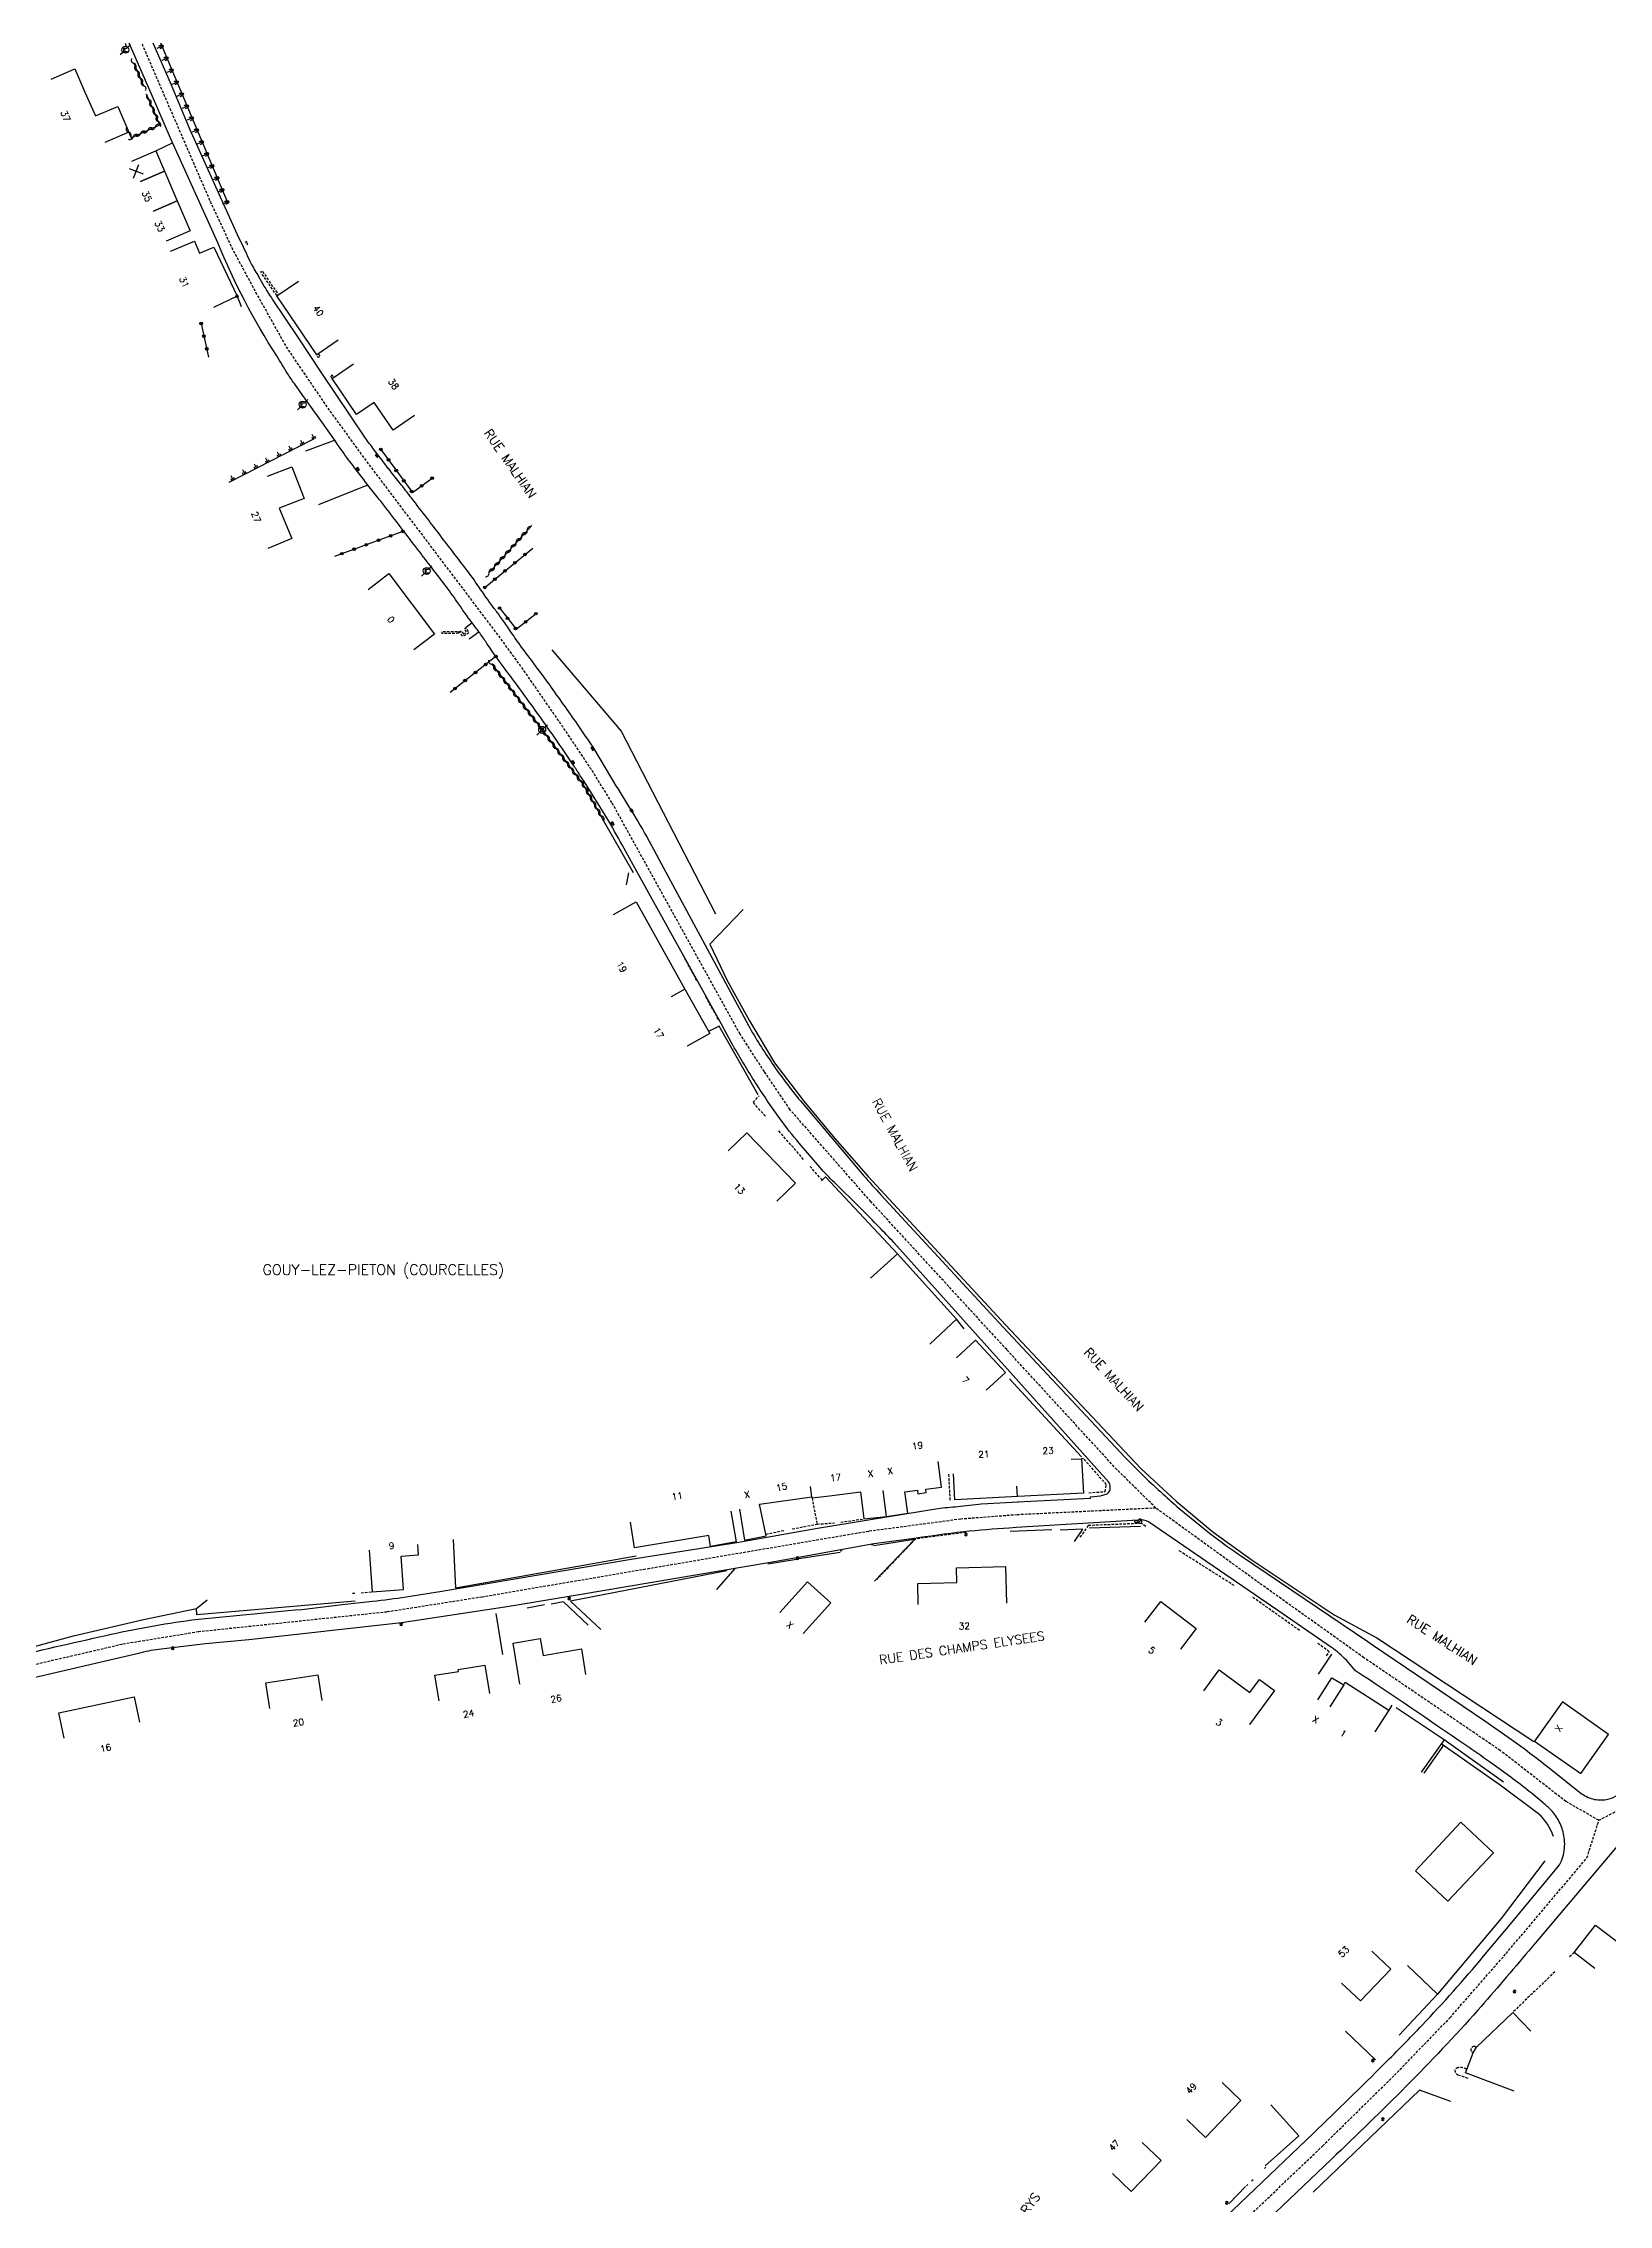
# Model space of a CAD drawing. Header units: millimetres. Extents: x 147000 to 148000, y 130999 to 132000.
# Drawn here: x 147395.8 to 147696.8, y 131584.4 to 132000 of the extents above; entities that cross this region are included whole.
import ezdxf
from ezdxf.enums import TextEntityAlignment as Align

# ---------------------------------------------------------------- set-up
doc = ezdxf.new("R2010")
doc.units = ezdxf.units.MM
doc.linetypes.add('DASHED', pattern=[0.75, 0.5, -0.25])
doc.layers.get('0').update_dxf_attribs({"linetype": 'CONTINUOUS'})
for name, color, linetype in [('W0001', 6, 'DASHED'), ('W0008', 7, 'CONTINUOUS'), ('W0017', 7, 'CONTINUOUS'), ('W0100', 7, 'CONTINUOUS'), ('W0112', 1, 'DASHED'), ('W0211', 2, 'CONTINUOUS'), ('W0302', 3, 'CONTINUOUS'), ('W0310', 3, 'CONTINUOUS'), ('W0322', 7, 'CONTINUOUS'), ('W0400', 7, 'CONTINUOUS'), ('W0471', 7, 'CONTINUOUS'), ('W0980', 7, 'CONTINUOUS'), ('W0989', 7, 'CONTINUOUS'), ('W0991', 7, 'CONTINUOUS'), ('W1102', 7, 'CONTINUOUS')]:
    doc.layers.add(name, color=color, linetype=linetype)
doc.styles.get("Standard").update_dxf_attribs({"font": 'romans.shx', "width": 0.85})

# ---------------------------------------------------------------- blocks, each defined once
blk = doc.blocks.new('T471')
for p, q in [((-0.333334, 0.333334), (-0.333334, -0.333334)), ((-0.333334, 0.333334), (0.333334, 0.333334)), ((-0.333334, 0), (0, 0)), ((0.500001, 0.500001), (1.000002, 1.000002)), ((-0.500001, -0.500001), (-1.000002, -1.000002)), ((-0.333334, -0.333334), (0.333334, -0.333334))]:
    blk.add_line(p, q)
blk.add_ellipse((0, 0), major_axis=(0.471405, 0.471405), ratio=1, start_param=5.4977871438, end_param=11.780972451)
blk = doc.blocks.new('t310o')
at = {"color": 0, "linetype": 'Continuous'}
for centre, start, end in [((-0.5, 0.38), 216.8699, 323.1304), ((0.5, -0.37), 36.8699, 143.1303)]:
    blk.add_arc(centre, 0.625, start, end, dxfattribs=at)
blk = doc.blocks.new('t211o')
at = {"color": 0, "linetype": 'Continuous'}
for p, q in [((-0.29, 0.5), (-0.29, 0)), ((0, 1), (0, 0)), ((0.29, 0.5), (0.29, 0))]:
    blk.add_line(p, q, dxfattribs=at)
blk = doc.blocks.new('t322o')
at = {"color": 0, "linetype": 'Continuous'}
for radius in [0.25, 0.15]:
    blk.add_circle((0, 0), radius, dxfattribs=at)
blk = doc.blocks.new('t991o')
at = {"color": 0, "linetype": 'Continuous'}
for p, q in [((-1, 1), (1, -1)), ((-1, -1), (1, 1))]:
    blk.add_line(p, q, dxfattribs=at)
blk = doc.blocks.new('T400')
for p, q in [((-0.15, 0.3), (0.15, 0.3)), ((-0.15, -0.25), (-0.15, 0.3)), ((-0.15, 0.15), (0.15, 0.15)), ((-0.15, 0), (0.15, 0)), ((0.15, 0.3), (0.15, -0.25)), ((-0.15, -0.15), (0.15, -0.15)), ((-0.15, -0.25), (-0.15, -0.3)), ((-0.15, -0.3), (0.15, -0.3)), ((0.15, -0.3), (0.15, -0.25))]:
    blk.add_line(p, q)

msp = doc.modelspace()

# ---------------------------------------------------------------- linework, layer by layer
at = {"layer": 'W0001', "flags": 128}
msp.add_lwpolyline([(147505.11, 131853.99), (147501.02, 131860.57), (147495.63, 131868.62), (147488.08, 131879.54), (147483.4, 131885.98), (147457.57, 131920.13), (147450.51, 131929.86), (147442.52, 131941.61), (147436.72, 131951.97), (147432.1, 131960.57), (147427.7, 131970.02), (147414.83, 131999.74), (147414.72, 132000)], dxfattribs=at)
at = {"layer": 'W0001'}
for points in [[(147605.96, 131561.08), (147606.02, 131561.15), (147620.32, 131575.21), (147641.75, 131595.67), (147655.59, 131609.28), (147666.26, 131620.35), (147677.05, 131632.68), (147692.6, 131651.08), (147694.89, 131658.3), (147688.56, 131661.91), (147675.97, 131671.69), (147649.71, 131689.56), (147629.66, 131703.87), (147609.71, 131718.34), (147602.21, 131725.73), (147581.02, 131748.81), (147554.89, 131777.28), (147539.37, 131794.94), (147534.42, 131802.26), (147529.75, 131809.46), (147505.11, 131853.99), (147505.11, 131853.99)], [(147694.89, 131658.3), (147701.52, 131661.78), (147711.45, 131673.45), (147718.52, 131679.4), (147722.72, 131682.1), (147726.67, 131685.7), (147735.3, 131695.38), (147749.69, 131713.52), (147754.19, 131719.2), (147762.08, 131727.07), (147773.71, 131745.09), (147773.71, 131745.09)], [(147609.71, 131718.34), (147583.07, 131717.04), (147572.17, 131716.21), (147554.52, 131713.86), (147480.16, 131701.23), (147461.85, 131698.35), (147425.63, 131694.53), (147410.94, 131692.13), (147333, 131673.98), (147321.73, 131671.85), (147319.17, 131676.85), (147312.09, 131683.7), (147301.27, 131696.85), (147301.27, 131696.85)]]:
    msp.add_lwpolyline(points, dxfattribs=at)
at = {"layer": 'W0008', "flags": 128}
for points in [[(147504.14, 131851.06), (147500.35, 131857.15, 0.00057), (147498.59, 131859.83, 0.000834), (147497.39, 131861.66, 0.006137), (147494.31, 131866.18, 0.003668), (147489.02, 131873.64, 0.006562), (147485.64, 131878.21, -0.007753), (147482.79, 131882.08, -0.009376), (147480.84, 131884.94, 0.013953), (147479.51, 131886.84, 0.004509), (147478.95, 131887.59, -0.003553), (147478.24, 131888.53, -0.011382), (147475.31, 131892.64, 0.014382), (147472.97, 131895.88, 0.000123), (147470.52, 131899.08, 0.00006), (147465.53, 131905.59, 0.000014), (147462.55, 131909.48, 0.00006), (147461.84, 131910.41, 0.006743), (147460.24, 131912.44, -0.005265), (147458.18, 131915.03, -0.002547), (147458.08, 131915.17, -0.000096), (147455.29, 131918.84, -0.005141), (147452.99, 131921.92, -0.017602), (147452.37, 131922.85), (147451.85, 131923.68), (147448.17, 131928.79, 0.003359), (147447.28, 131930.01, -0.004687), (147446.64, 131930.89, -0.000243), (147445.84, 131932.02, -0.000108), (147444.04, 131934.55, -0.012785), (147442.73, 131936.49, -0.00753), (147440.65, 131939.88, -0.046633), (147429.37, 131961.52), (147420.21, 131981.77), (147416.55, 131990.23), (147412.3, 132000)], [(147506.09, 131856.91), (147501.62, 131864.45, 0.006137), (147498.47, 131869.08, 0.003668), (147493.14, 131876.61, 0.006562), (147489.68, 131881.28, -0.007753), (147486.92, 131885.02, -0.009376), (147485.08, 131887.72, 0.013953), (147483.58, 131889.86, 0.004509), (147482.97, 131890.67, -0.003553), (147482.3, 131891.56, -0.011382), (147479.51, 131895.48, 0.014382), (147477, 131898.96, 0.000123), (147474.55, 131902.16, 0.00006), (147469.56, 131908.68, 0.000014), (147466.57, 131912.57, 0.00006), (147465.86, 131913.49, 0.006743), (147464.18, 131915.63, -0.005265), (147462.19, 131918.14, -0.002547), (147462.11, 131918.24, -0.000096), (147459.33, 131921.9, -0.003677), (147457.72, 131924.05), (147449.2, 131936.72), (147444.83, 131943.37), (147439.86, 131950.76, -0.008767), (147439.16, 131951.85, -0.006647), (147438.27, 131953.31, -0.000884), (147437.24, 131955.08, -0.000635), (147435.81, 131957.54, -0.01978), (147435.54, 131958.05, -0.002874), (147433.84, 131961.68), (147433.14, 131963.17), (147423.96, 131983.47), (147420.43, 131991.91), (147416.92, 132000)]]:
    msp.add_lwpolyline(points, format="xyb", dxfattribs=at)
at = {"layer": 'W0008'}
for points in [[(147506.09, 131856.91), (147508.37, 131853.15, -0.0124), (147511.81, 131847.41), (147515.92, 131839.8), (147531.36, 131811.14, 0.0271), (147535.95, 131803.81, 0.0253), (147541.37, 131796.61), (147553.51, 131782.3, 0.0106), (147556.88, 131778.52), (147580.35, 131753.14), (147603.83, 131728.05, 0.019), (147611.11, 131721.02, 0.0152), (147614.15, 131718.34), (147620.29, 131713.35, 0.0216), (147626.17, 131709.12), (147650.49, 131692.65), (147651.34, 131692.06), (147672.95, 131677.44, -0.0075), (147678.12, 131673.82, -0.0118), (147685.08, 131668.58), (147691.41, 131663.55, 0.1048), (147693.74, 131662.4, 0.1077), (147696.37, 131662.3, 0.1715), (147699.74, 131664.24)], [(147583.12, 131719.52), (147597.14, 131720.25), (147597.15, 131720.53), (147599.03, 131720.67), (147600.32, 131721.07, 0.3075), (147600.94, 131722.38, 0.186), (147600.6, 131723.41), (147581.69, 131744.48), (147559.32, 131769.38, 0.0084), (147556.52, 131772.34, 0.0081), (147552.91, 131776.03), (147547.89, 131780.93, -0.0222), (147545.06, 131783.91), (147541.14, 131788.48, -0.0198), (147537.38, 131793.26, -0.0159), (147532.45, 131800.56, -0.015), (147528.13, 131807.78), (147526.15, 131811.4), (147509.89, 131840.74), (147507.09, 131845.84, 0.0033), (147504.14, 131851.06), (147504.14, 131851.06)], [(147779.96, 131711.98), (147771.93, 131718.57, 0.118), (147765.92, 131721.31, 0.0952), (147760.78, 131721.51, 0.072), (147757.98, 131720.64, 0.1124), (147755.75, 131718.91), (147746.76, 131707.54, -0.0046), (147734.69, 131692.59, -0.0397), (147726.53, 131683.68, -0.0266), (147719.95, 131678.65), (147714.79, 131672.75), (147682.68, 131634.73), (147681.39, 131633.2, -0.0054), (147671.61, 131621.79, -0.0143), (147657.86, 131607.19, -0.0068), (147643.49, 131593.17), (147623.17, 131573.79, 0.0194), (147607.38, 131557.68, 0.000188), (147607.29, 131557.58, -0.002)], [(147302.38, 131697.83, 0.036), (147313.22, 131684.67, 0.0333), (147317.36, 131680.98, 0.0559), (147322.05, 131678.11, 0.0548), (147326.51, 131676.63, 0.0544), (147331.17, 131676.15, 0.057), (147338.16, 131677.13, 0.0004), (147345.04, 131678.92), (147388.2, 131689.29, -0.0056), (147407.82, 131693.85, -0.0215), (147424.3, 131696.83, -0.0026), (147445.5, 131698.86), (147453.22, 131699.77), (147459.08, 131700.41, 0.0146), (147471.99, 131702.31), (147508.84, 131708.52), (147529.16, 131711.73), (147544.61, 131714.46), (147567.76, 131718.25, -0.0154), (147571.6, 131718.63, -0.012), (147576.14, 131719.13), (147583.3, 131719.51), (147583.3, 131719.51)], [(147617.48, 131576.62), (147640.01, 131598.17, 0.0055), (147653.68, 131611.53, 0.0065), (147660.91, 131618.91, 0.0158), (147672.71, 131632.16), (147677.82, 131638.26), (147686.83, 131649.1, 0.1259), (147688.16, 131652.04, 0.0909), (147688.17, 131655.38, 0.0733), (147687.28, 131658.03, 0.0728), (147685.71, 131660.27, 0.0288), (147684.2, 131661.65, 0.0071), (147681.09, 131664.18, 0.0132), (147673.83, 131669.56, 0.0028), (147669.37, 131672.67, 0.0037), (147648.09, 131687.06), (147646.33, 131689.06, 0.0611), (147643.45, 131691.51), (147633.16, 131698.62), (147608.31, 131715.67, 0.1624), (147606.29, 131716.04), (147582.84, 131714.57), (147581.51, 131714.47, 0.0094), (147572.75, 131713.79, 0.0054), (147562.75, 131712.42), (147555.45, 131711.46), (147540.97, 131708.83), (147535.19, 131707.8), (147499.18, 131701.73), (147485.32, 131699.44), (147464.62, 131696.29), (147435.29, 131693.01), (147426.96, 131692.23), (147417.94, 131691.15, 0.0277), (147414.06, 131690.4), (147393.7, 131685.63)]]:
    msp.add_lwpolyline(points, format="xyb", dxfattribs=at)
at = {"layer": 'W0017', "flags": 128}
for points in [[(147417.39, 131979.31), (147420.61, 131980.82)], [(147451.85, 131923.68), (147450.87, 131923.32), (147446.18, 131921.59)], [(147458.18, 131915.03), (147457.12, 131914.62), (147448.66, 131911.23)], [(147478.24, 131888.53), (147477.05, 131887.64)], [(147477.66, 131885.48), (147479.51, 131886.84)]]:
    msp.add_lwpolyline(points, dxfattribs=at)
at = {"layer": 'W0100', "flags": 128}
for points in [[(147397.26, 131993.07), (147401.84, 131995.07), (147403.78, 131990.62), (147405.78, 131986.04), (147410.08, 131987.86), (147412.19, 131982.88), (147407.59, 131980.93)], [(147412.79, 131977.35), (147417.39, 131979.31), (147419.06, 131975.4), (147414.46, 131973.43), (147419.06, 131975.4), (147421.52, 131969.67), (147423.99, 131963.91), (147419.4, 131961.94)], [(147420.23, 131959.99), (147424.83, 131961.96), (147425.81, 131959.66), (147428.54, 131960.77), (147433.02, 131951.34), (147428.5, 131949.19)], [(147452.49, 131942.88), (147448.35, 131940.08), (147440.67, 131951.44), (147444.81, 131954.24)], [(147467.16, 131928.4), (147463.04, 131925.57), (147459.38, 131930.9), (147456.01, 131928.64), (147451.3, 131935.55), (147455.43, 131938.37)], [(147438.91, 131916.78), (147443.57, 131918.58), (147445.93, 131912.46), (147441.1, 131910.58), (147443.55, 131904.77), (147438.95, 131902.82)], [(147458.22, 131894.99), (147462.21, 131898.01), (147471.01, 131886.39), (147467.03, 131883.37)]]:
    msp.add_lwpolyline(points, dxfattribs=at)
msp.add_lwpolyline([(147416.93, 131967.7), (147421.52, 131969.67)], close=True, dxfattribs=at)
at = {"layer": 'W0112', "flags": 128}
for points in [[(147434.84, 131961.89), (147434.66, 131961.8), (147434.94, 131961.27), (147435.11, 131961.36)], [(147476.57, 131886.38), (147477.15, 131886.75), (147476.74, 131887.46), (147477.05, 131887.64), (147477.62, 131886.63), (147476.45, 131885.89), (147475.87, 131886.83), (147475.38, 131886.82), (147472.38, 131886.8), (147472.39, 131886.57), (147475.39, 131886.6), (147475.87, 131886.6), (147475.87, 131886.83), (147476.17, 131887.01)]]:
    msp.add_lwpolyline(points, close=True, dxfattribs=at)
for points in [[(147440.67, 131951.44), (147437.57, 131956.04), (147437.86, 131956.24), (147440.96, 131951.64)], [(147448.65, 131940.28), (147448.98, 131939.79), (147448.69, 131939.59), (147448.35, 131940.08)], [(147451.3, 131935.55), (147450.99, 131936.03), (147451.29, 131936.22), (147451.6, 131935.74)]]:
    msp.add_lwpolyline(points, dxfattribs=at)
at = {"layer": 'W0112'}
for points in [[(147521.45, 131819.74), (147519.12, 131824.03), (147519.12, 131824.03)], [(147525.62, 131812.26), (147523.05, 131816.83), (147523.05, 131816.83)], [(147534.61, 131793.68), (147532.25, 131796.37), (147533.43, 131797.61), (147533.43, 131797.61)], [(147541.97, 131785.39), (147537.07, 131790.99), (147537.07, 131790.99)], [(147545.52, 131781.42), (147543.16, 131784.09), (147543.16, 131784.09)], [(147570.17, 131719.86), (147569.9, 131724.86), (147569.9, 131724.86)], [(147596.79, 131721.29), (147599.94, 131721.5), (147600.2, 131722.86), (147595.79, 131727.86), (147595.4, 131727.83), (147595.4, 131727.83)], [(147543.59, 131720.3), (147544.55, 131715.24), (147544.55, 131715.24)], [(147549.11, 131715.63), (147553.58, 131716.26), (147553.58, 131716.26)], [(147534.72, 131713.31), (147538.23, 131714.07), (147538.23, 131714.07)], [(147539.79, 131714.33), (147544.55, 131715.24), (147547.91, 131715.49), (147547.91, 131715.49)], [(147573.22, 131713.65), (147563.47, 131712.39), (147556.07, 131704.63), (147556.07, 131704.63)], [(147607.75, 131714.79), (147606.93, 131715.39), (147596.69, 131714.97), (147595.06, 131712.66), (147595.06, 131712.66)], [(147549.39, 131710.1), (147549, 131710.03), (147549, 131710.03)], [(147555.41, 131711.27), (147555.02, 131711.2), (147555.02, 131711.2)], [(147624.76, 131703.42), (147613.97, 131710.25), (147613.97, 131710.25)], [(147455.23, 131701.98), (147455.68, 131701.98), (147455.68, 131701.98)], [(147456.87, 131702.03), (147459.02, 131702.25), (147459.02, 131702.25)], [(147637.33, 131694.81), (147628.22, 131701.26), (147628.22, 131701.26)], [(147642.53, 131689.94), (147643.06, 131690.72), (147640.71, 131692.4), (147640.71, 131692.4)], [(147690.17, 131632.87), (147689.21, 131632.01), (147689.21, 131632.01)], [(147690.18, 131632.9), (147689.23, 131632.02), (147689.23, 131632.02)], [(147686.42, 131629.17), (147678.32, 131621.37), (147678.32, 131621.37)], [(147630.58, 131591.35), (147630.87, 131591.6), (147630.87, 131591.6)], [(147627.12, 131588.03), (147627.39, 131588.3), (147627.39, 131588.3)], [(147628.09, 131588.95), (147628.39, 131589.22), (147628.39, 131589.22)]]:
    msp.add_lwpolyline(points, dxfattribs=at)
for points in [[(147671.33, 131614.67, 0.1109), (147670.92, 131614.81, 0.3017), (147670.32, 131614.4, 0.3116), (147670.49, 131613.75), (147670.72, 131613.59), (147670.72, 131613.59)], [(147669.45, 131610.44, 0.1711), (147667.84, 131610.74, 0.2424), (147667.23, 131610.3, 0.3419), (147667.78, 131609.37), (147669.68, 131608.75), (147669.68, 131608.75)]]:
    msp.add_lwpolyline(points, format="xyb", dxfattribs=at)
at = {"layer": 'W0211', "flags": 128}
msp.add_lwpolyline([(147447.87, 131923.95), (147444.81, 131922.39), (147431.46, 131915.56)], dxfattribs=at)
at = {"layer": 'W0302', "flags": 128}
msp.add_lwpolyline([(147493.58, 131883.38), (147506.86, 131867.74), (147525.05, 131832.57)], dxfattribs=at)
at = {"layer": 'W0310', "flags": 128}
for points in [[(147411.49, 132000), (147411.79, 131999.27)], [(147413.15, 131996.14), (147415.05, 131991.8)], [(147412.19, 131982.88), (147412.69, 131981.8), (147418.16, 131984.31), (147415.64, 131990.22)], [(147481.47, 131898.15), (147482.99, 131899.85), (147489.68, 131907.28)], [(147482.01, 131880.6), (147491.69, 131867.97), (147499.62, 131857.37), (147503.32, 131850.85)]]:
    msp.add_lwpolyline(points, dxfattribs=at)
at = {"layer": 'W0310'}
for points in [[(147509.24, 131840.5), (147503.32, 131850.85), (147503.32, 131850.85)], [(147589.73, 131714.14), (147581.66, 131713.81), (147581.66, 131713.81)], [(147594.09, 131711.94), (147595.63, 131714.31), (147591.28, 131714.09), (147591.28, 131714.09)], [(147606.77, 131714.81), (147596.9, 131714.5), (147596.9, 131714.5)], [(147492.16, 131699.71), (147488.82, 131699.11), (147488.82, 131699.11)], [(147500.52, 131695.85), (147495.82, 131700.3), (147493.45, 131699.86), (147493.45, 131699.86)], [(147482.79, 131698.07), (147484.1, 131690.18), (147484.1, 131690.18)], [(147640.96, 131686.39), (147643.51, 131690.26), (147643.51, 131690.26)], [(147665, 131672.78), (147661.21, 131667.35), (147661.21, 131667.35)], [(147684.51, 131650.53), (147676.12, 131639.44), (147663.89, 131624.9), (147663.89, 131624.9)], [(147656.47, 131616.98), (147663.89, 131624.9), (147658.08, 131630.4), (147658.08, 131630.4)], [(147651.94, 131612.26), (147646.14, 131617.76), (147646.14, 131617.76)], [(147630.74, 131591.86), (147637.19, 131597.65), (147631.84, 131603.6), (147631.84, 131603.6)], [(147623.81, 131584.61), (147626.94, 131587.9), (147626.94, 131587.9)]]:
    msp.add_lwpolyline(points, dxfattribs=at)
msp.add_lwpolyline([(147686.15, 131655.2, 0.1278), (147683.3, 131659.53), (147675.91, 131665.04), (147664.54, 131673.01), (147664.54, 131673.01)], format="xyb", dxfattribs=at)
at = {"layer": 'W0322', "flags": 128}
for points in [[(147431.19, 131969.5), (147418.35, 132000)], [(147433.02, 131951.34), (147433.79, 131949.39)], [(147426.13, 131946.12), (147427.55, 131939.61)], [(147460.66, 131921.9), (147466.74, 131913.59), (147470.77, 131916.55)], [(147464.92, 131906.14), (147461.16, 131904.77), (147451.77, 131901.33)], [(147480.65, 131895.37), (147482.12, 131896.57), (147489.87, 131902.9)], [(147483.51, 131891.41), (147486.68, 131887.33), (147490.62, 131890.41)], [(147482.79, 131882.08), (147481.86, 131881.35), (147474, 131875.17)]]:
    msp.add_lwpolyline(points, dxfattribs=at)
at = {"layer": 'W0322'}
for points in [[(147507.93, 131838.15), (147508.34, 131840.5), (147508.34, 131840.5)], [(147530.34, 131833.4), (147523.92, 131826.75), (147527.25, 131819.78), (147531.56, 131812.01), (147536.4, 131803.95), (147542.02, 131796.59), (147547.99, 131789.39), (147554.4, 131782.08), (147580.77, 131753.54), (147606.83, 131725.95), (147613.63, 131719.65), (147620.64, 131713.75), (147628.23, 131708.3), (147643.96, 131697.84), (147652.19, 131693.36), (147682.38, 131673.43), (147682.38, 131673.43)], [(147533.23, 131797.82), (147525.7, 131810.99), (147523.68, 131809.96), (147523.68, 131809.96)], [(147572.83, 131752.82), (147571.35, 131754.64), (147560.04, 131767.25), (147546.17, 131782.02), (147545.43, 131781.24), (147545.43, 131781.24)], [(147560.04, 131767.25), (147554.85, 131762.56), (147554.85, 131762.56)], [(147571.35, 131754.64), (147566.25, 131749.84), (147566.25, 131749.84)], [(147595.41, 131728.2), (147581.55, 131743.21), (147581.55, 131743.21)], [(147474.57, 131712.31), (147475, 131703.02), (147509.78, 131709.13), (147509.78, 131709.13)], [(147555.6, 131704.28), (147563.28, 131712.27), (147555.49, 131711.09), (147555.49, 131711.09)], [(147540.63, 131708.47), (147535.11, 131707.56), (147535.11, 131707.56)], [(147548.98, 131709.82), (147541.02, 131708.56), (147541.02, 131708.56)], [(147527.19, 131706.25), (147497.13, 131700.45), (147502.95, 131694.96), (147502.95, 131694.96)], [(147528.73, 131706.7), (147525.22, 131702.66), (147525.22, 131702.66)], [(147327.75, 131677.85), (147331.61, 131677.31), (147336.92, 131678.26), (147347.32, 131680.42), (147393.13, 131691.45), (147401.56, 131693.76), (147415.05, 131696.92), (147425.23, 131699.04), (147427.3, 131700.68), (147427.3, 131700.68)], [(147455.76, 131700.42), (147425.26, 131697.81), (147425.23, 131699.04), (147425.23, 131699.04)], [(147655.08, 131680.46), (147654.49, 131679.5), (147654.49, 131679.5)], [(147676.52, 131665.63), (147665.15, 131673.77), (147655.89, 131679.93), (147655.89, 131679.93)], [(147665.15, 131673.77), (147660.73, 131667.53), (147660.73, 131667.53)], [(147666.43, 131604.22), (147660.37, 131606.38), (147639.95, 131586.79), (147639.95, 131586.79)]]:
    msp.add_lwpolyline(points, dxfattribs=at)
at = {"layer": 'W0471'}
for p, q in [((147606.23, 131715.42), (147607.03, 131716.22)), ((147572.94, 131713.01), (147573.44, 131713.51)), ((147540.55, 131708.47), (147541.05, 131708.97)), ((147496.66, 131700.71), (147497.16, 131701.21)), ((147464.32, 131695.75), (147464.82, 131696.25)), ((147420.41, 131691.17), (147420.91, 131691.67)), ((147678.44, 131625.12), (147678.94, 131625.62)), ((147651.2, 131611.86), (147651.7, 131612.36)), ((147653.11, 131600.61), (147653.61, 131601.11)), ((147623.1, 131584.49), (147623.6, 131584.99))]:
    msp.add_line(p, q, dxfattribs=at)
for centre, radius in [((147606.63, 131715.82), 0.4), ((147573.19, 131713.26), 0.25), ((147540.8, 131708.72), 0.25), ((147496.91, 131700.96), 0.25), ((147464.57, 131696), 0.25), ((147420.66, 131691.42), 0.25), ((147678.69, 131625.37), 0.25), ((147651.45, 131612.11), 0.25), ((147653.36, 131600.86), 0.25), ((147623.35, 131584.74), 0.25)]:
    msp.add_arc(centre, radius, 0.9, 0, dxfattribs=at)
at = {"layer": 'W1102'}
for points in [[(147505.4, 131832.46), (147509.75, 131834.93), (147519.1, 131818.12), (147523.91, 131809.57), (147519.55, 131807.13), (147519.55, 131807.13)], [(147519.1, 131818.12), (147516.48, 131816.66), (147516.48, 131816.66)], [(147527.44, 131787.02), (147531.03, 131790.5), (147540.42, 131780.8), (147536.83, 131777.32), (147536.83, 131777.32)], [(147571.36, 131747.23), (147575.05, 131750.61), (147580.77, 131744.38), (147577.08, 131741), (147577.08, 131741)], [(147529.63, 131718.11), (147530.61, 131712.19), (147534.77, 131712.98), (147533.49, 131719.07), (147543.56, 131720.5), (147543.59, 131720.3), (147546.92, 131720.71), (147552.9, 131721.44), (147553.58, 131716.26), (147557.9, 131716.74), (147561.98, 131717.38), (147561.44, 131721.45), (147563.88, 131721.76), (147563.96, 131721.09), (147565.55, 131721.3), (147565.46, 131721.97), (147568.47, 131722.36), (147567.83, 131727.31), (147567.83, 131727.31)], [(147593.41, 131727.71), (147595.4, 131727.83), (147595.79, 131721.22), (147583.13, 131720.55), (147571.05, 131719.89), (147570.78, 131724.89), (147570.78, 131724.89)], [(147543.56, 131720.5), (147543.28, 131722.48), (147543.28, 131722.48)], [(147557.9, 131716.74), (147557.26, 131721.69), (147557.26, 131721.69)], [(147583.08, 131720.54), (147582.97, 131722.54), (147582.97, 131722.54)], [(147528, 131717.77), (147528.98, 131711.86), (147524.08, 131710.98), (147523.73, 131713.08), (147509.47, 131710.72), (147508.65, 131715.65), (147508.65, 131715.65)], [(147606.25, 131715.89), (147605.62, 131715.82), (147605.65, 131715.54), (147606.28, 131715.61), (147606.25, 131715.89), (147606.25, 131715.89)], [(147458.4, 131710.22), (147459.02, 131702.24), (147465.06, 131702.71), (147464.56, 131709.06), (147467.92, 131709.32), (147467.76, 131711.31), (147467.76, 131711.31)], [(147537.39, 131698.23), (147542.74, 131704.18), (147547.22, 131700.14), (147541.87, 131694.2), (147541.87, 131694.2)], [(147564.02, 131699.82), (147563.92, 131703.82), (147571.46, 131704.01), (147571.39, 131706.83), (147580.81, 131707.08), (147580.99, 131700.08), (147580.99, 131700.08)], [(147607.61, 131696.37), (147610.63, 131700.36), (147617.48, 131695.18), (147614.47, 131691.19), (147614.47, 131691.19)], [(147487.41, 131684.48), (147486.09, 131692.37), (147491.33, 131693.25), (147491.87, 131690.02), (147499.23, 131691.24), (147500.05, 131686.31), (147500.05, 131686.31)], [(147471.9, 131681.26), (147471.08, 131686.19), (147475.62, 131686.94), (147475.57, 131687.27), (147480.65, 131688.11), (147481.55, 131682.68), (147481.55, 131682.68)], [(147618.9, 131683.18), (147621.87, 131687.21), (147627.76, 131682.86), (147629.63, 131685.39), (147632.53, 131683.25), (147627.69, 131676.69), (147627.69, 131676.69)], [(147439.31, 131679.8), (147438.55, 131684.74), (147448.53, 131686.28), (147449.3, 131681.34), (147449.3, 131681.34)], [(147640.85, 131681.48), (147643.54, 131685.69), (147645.83, 131684.36), (147646.12, 131684.84), (147654.49, 131679.5), (147651.8, 131675.28), (147651.8, 131675.28)], [(147645.83, 131684.36), (147643.14, 131680.15), (147643.14, 131680.15)], [(147399.81, 131674.09), (147398.76, 131678.98), (147413.21, 131682.06), (147414.25, 131677.17), (147414.25, 131677.17)], [(147682.54, 131673.51), (147691.4, 131667.3), (147696.73, 131674.8), (147687.87, 131681.05), (147682.54, 131673.51), (147682.54, 131673.51)], [(147665.85, 131642.72), (147674.6, 131652.04), (147668.35, 131657.92), (147659.61, 131648.61), (147665.85, 131642.72), (147665.85, 131642.72)], [(147694.14, 131629.83), (147690.17, 131632.87), (147694.22, 131638.16), (147698.19, 131635.12), (147698.19, 131635.12)], [(147651.23, 131633.14), (147654.86, 131629.7), (147649.04, 131623.56), (147645.41, 131626.99), (147645.41, 131626.99)], [(147678.6, 131606.19), (147669.26, 131609.76), (147670.72, 131613.59), (147671.33, 131614.67), (147678.32, 131621.37), (147681.78, 131617.76), (147681.78, 131617.76)], [(147622.44, 131607.9), (147626.06, 131604.44), (147619.28, 131597.34), (147615.66, 131600.8), (147615.66, 131600.8)], [(147607.09, 131596.36), (147610.7, 131592.9), (147604.98, 131586.94), (147601.38, 131590.4), (147601.38, 131590.4)]]:
    msp.add_lwpolyline(points, dxfattribs=at)

# ---------------------------------------------------------------- block references
at = {"layer": 'W0211'}
for p, rotation in [((147418.58, 131999.45), 112.8284124520886), ((147419.55, 131997.15), 112.8284124520886), ((147420.52, 131994.85), 112.8284124520886), ((147421.49, 131992.54), 112.8284124520886), ((147422.46, 131990.24), 112.8284124520886), ((147423.43, 131987.93), 112.8284124520886), ((147424.4, 131985.63), 112.8284124520886), ((147425.37, 131983.32), 112.8284124520886), ((147426.34, 131981.02), 112.8284124520886), ((147427.31, 131978.72), 112.8284124520886), ((147428.28, 131976.41), 112.8284124520886), ((147429.25, 131974.11), 112.8284124520886), ((147430.22, 131971.8), 112.8284124520886), ((147431.19, 131969.5), 112.8284124520886), ((147445.65, 131922.81), 27.08733454322577), ((147447.87, 131923.95), 27.08733454322577), ((147438.97, 131919.4), 27.08733454322592), ((147441.2, 131920.54), 27.08733454322592), ((147443.42, 131921.68), 27.08733454322592), ((147432.29, 131915.98), 27.08733454322592), ((147434.52, 131917.12), 27.08733454322592), ((147436.75, 131918.26), 27.08733454322592)]:
    msp.add_blockref('t211o', p, dxfattribs=dict(at, rotation=rotation))
at = {"layer": 'W0310'}
for p, rotation in [((147413.15, 131996.14), 293.6422300872889), ((147413.78, 131994.7), 293.6422300872889), ((147414.41, 131993.27), 293.6422300872889), ((147415.04, 131991.83), 293.6422300872889), ((147416.07, 131989.2), 113.1133913777771), ((147416.69, 131987.76), 113.1133913777771), ((147417.3, 131986.32), 113.1133913777771), ((147412.19, 131982.88), 294.5726398853399), ((147413.03, 131981.96), 24.6711524986709), ((147414.45, 131982.61), 24.6711524986709), ((147415.87, 131983.26), 24.6711524986709), ((147417.3, 131983.92), 24.6711524986709), ((147417.91, 131984.88), 113.1133913777771), ((147488.8, 131906.3), 48.01160643902665), ((147485.66, 131902.81), 48.01160643902665), ((147486.71, 131903.97), 48.01160643902665), ((147487.75, 131905.14), 48.01160643902665), ((147481.47, 131898.15), 48.01160643902617), ((147482.52, 131899.32), 48.01160643902617), ((147483.56, 131900.48), 48.01160643902665), ((147484.61, 131901.65), 48.01160643902665), ((147482.01, 131880.6), 307.4782739430375), ((147482.96, 131879.35), 307.4782739430375), ((147483.92, 131878.11), 307.4782739430375), ((147484.87, 131876.87), 307.4782739430375), ((147485.82, 131875.63), 307.4782739430375), ((147486.77, 131874.38), 307.4782739430375), ((147487.73, 131873.14), 307.4782739430375), ((147488.68, 131871.9), 307.4782739430375), ((147489.63, 131870.65), 307.4782739430375), ((147490.59, 131869.41), 307.4782739430375), ((147491.54, 131868.17), 307.4782739430375), ((147492.48, 131866.92), 306.8021258107419), ((147493.42, 131865.66), 306.8021258107419), ((147494.35, 131864.41), 306.8021258107419), ((147495.29, 131863.16), 306.8021258107419), ((147496.23, 131861.9), 306.8021258107419), ((147497.17, 131860.65), 306.8021258107419), ((147498.11, 131859.39), 306.8021258107419), ((147499.05, 131858.14), 306.8021258107419), ((147499.95, 131856.86), 302.7713420214094), ((147500.71, 131855.49), 300.0446950712819), ((147501.49, 131854.14), 300.0446950712819), ((147502.28, 131852.78), 300.0446950712819), ((147503.06, 131851.42), 300.0446950712819)]:
    msp.add_blockref('t310o', p, dxfattribs=dict(at, rotation=rotation))
at = {"layer": 'W0322'}
for p, rotation in [((147418.58, 131999.45), 112.8284124520886), ((147419.55, 131997.15), 112.8284124520886), ((147420.52, 131994.85), 112.8284124520886), ((147421.49, 131992.54), 112.8284124520886), ((147422.46, 131990.24), 112.8284124520886), ((147423.43, 131987.93), 112.8284124520886), ((147424.4, 131985.63), 112.8284124520886), ((147425.37, 131983.32), 112.8284124520886), ((147426.34, 131981.02), 112.8284124520886), ((147427.31, 131978.72), 112.8284124520886), ((147428.28, 131976.41), 112.8284124520886), ((147429.25, 131974.11), 112.8284124520886), ((147430.22, 131971.8), 112.8284124520886), ((147431.19, 131969.5), 112.8284124520886), ((147433.02, 131951.34), 291.6241311008255), ((147426.13, 131946.12), 282.3119422587069), ((147426.66, 131943.68), 282.3119422587069), ((147427.19, 131941.24), 282.3119422587069), ((147460.66, 131921.9), 306.23196726035), ((147462.14, 131919.88), 306.23196726035), ((147463.61, 131917.86), 306.23196726035), ((147465.09, 131915.85), 306.23196726035), ((147470.54, 131916.38), 36.23196726034922), ((147466.57, 131913.83), 306.23196726035), ((147468.52, 131914.9), 36.23196726034922), ((147455.53, 131902.71), 200.09895816451), ((147457.88, 131903.57), 200.09895816451), ((147460.22, 131904.43), 200.09895816451), ((147462.57, 131905.29), 200.0989581645096), ((147464.92, 131906.14), 200.0989581645096), ((147453.18, 131901.85), 200.09895816451), ((147484.52, 131898.53), 39.26148385226664), ((147486.46, 131900.11), 39.26148385226664), ((147488.39, 131901.7), 39.26148385226664), ((147480.65, 131895.37), 39.26148385226703), ((147482.58, 131896.95), 39.26148385226664), ((147483.51, 131891.41), 307.8934732326092), ((147490.5, 131890.31), 37.89347323260804), ((147485.04, 131889.43), 307.8934732326092), ((147486.58, 131887.46), 307.8934732326092), ((147488.53, 131888.77), 37.89347323260804), ((147482.79, 131882.08), 218.1403342694668), ((147478.86, 131878.99), 218.1403342694664), ((147480.83, 131880.54), 218.1403342694664), ((147474.93, 131875.91), 218.1403342694664), ((147476.9, 131877.45), 218.1403342694664)]:
    msp.add_blockref('t322o', p, dxfattribs=dict(at, rotation=rotation))
at = {"layer": 'W0400'}
for p, rotation in [((147459.94, 131920.71), 38.39287227920267), ((147456.24, 131918.12), 28.69932359364652), ((147497.58, 131861.76), 38.13226218297382), ((147501.38, 131864.37), 27.14835147941925), ((147505.24, 131849.99), 31.32276799506731), ((147508.89, 131852.46), 36.62405565945917)]:
    msp.add_blockref('T400', p, dxfattribs=dict(at, rotation=rotation))
at = {"layer": 'W0471'}
for p in [(147411.55, 131998.74), (147445.63, 131930.51), (147469.5, 131898.53), (147491.69, 131867.97)]:
    msp.add_blockref('T471', p, dxfattribs=at)
at = {"layer": 'W0991', "rotation": 24.30814498981161}
msp.add_blockref('t991o', (147413.63, 131975.39), dxfattribs=at)

# ---------------------------------------------------------------- texts
at = {"layer": 'W0980'}
msp.add_text('GOUY-LEZ-PIETON (COURCELLES)', height=2, dxfattribs=at).set_placement((147461.16, 131764.03), align=Align.MIDDLE)
at = {"layer": 'W0989'}
for s, rotation, p in [('RUE MALHIAN', 304.836, (147485.57, 131919.19)), ('RUE MALHIAN', 298.4873, (147559.57, 131790.11)), ('RUE MALHIAN', 312.7421, (147601.65, 131743.06)), ('RUE MALHIAN', 326.9902, (147664.76, 131693.01)), ('RUE DES CHAMPS ELYSEES', 8.4034, (147572.41, 131691.47)), ('FOND DES RYS', 53.7089, (147581.7, 131579.34))]:
    msp.add_text(s, height=1.75, rotation=rotation, dxfattribs=at).set_placement(p, align=Align.MIDDLE)
at = {"layer": 'W0991'}
for s, rotation, p in [('37', 293.5755, (147400.04, 131985.99)), ('35', 293.2511, (147415.69, 131970.57)), ('33', 296.965, (147418.16, 131964.82)), ('31', 293.1959, (147422.86, 131954.06)), ('40', 304.0582, (147448.65, 131948.56)), ('38', 304.4654, (147463.12, 131934.46)), ('27', 291.0509, (147436.7, 131908.89)), ('0', 307.1496, (147462.62, 131889.18)), ('19', 299.0905, (147507, 131822.39)), ('17', 299.3759, (147514.1, 131809.68)), ('13', 314.0894, (147529.62, 131779.73)), ('19', 7.3681, (147563.87, 131730.33)), ('21', 3.1277, (147576.62, 131728.71)), ('23', 3.0372, (147588.98, 131729.37)), ('17', 6.4279, (147548.12, 131724.2)), ('X', 6.2678, (147554.82, 131724.95)), ('X', 8.9263, (147558.62, 131725.45)), ('11', 9.1095, (147517.66, 131720.64)), ('X', 10.7027, (147531.11, 131720.94)), ('15', 13.0349, (147537.75, 131722.39)), ('9', 5.0201, (147462.75, 131711.1)), ('X', 318.0115, (147539.3, 131695.84)), ('32', 2.1461, (147572.86, 131695.65)), ('5', 322.9265, (147608.93, 131690.98)), ('24', 11.3326, (147477.54, 131678.82)), ('26', 10.5921, (147494.38, 131681.69)), ('20', 8.7766, (147444.84, 131677.11)), ('3', 327.4979, (147621.87, 131677.13)), ('X', 329.9335, (147640.43, 131677.67)), ('1', 327.4566, (147645.73, 131675.01)), ('X', 54.5648, (147687.14, 131675.98)), ('16', 12.0354, (147407.76, 131672.21)), ('53', 41.8589, (147645.83, 131633.03)), ('49', 46.3237, (147616.52, 131606.76)), ('47', 46.2087, (147601.71, 131595.8))]:
    msp.add_text(s, height=1.25, rotation=rotation, dxfattribs=at).set_placement(p, align=Align.MIDDLE)
msp.add_text('7', height=1.25, rotation=312.565, dxfattribs=at).set_placement((147572.26, 131742.91))

doc.saveas('drawing.dxf')
